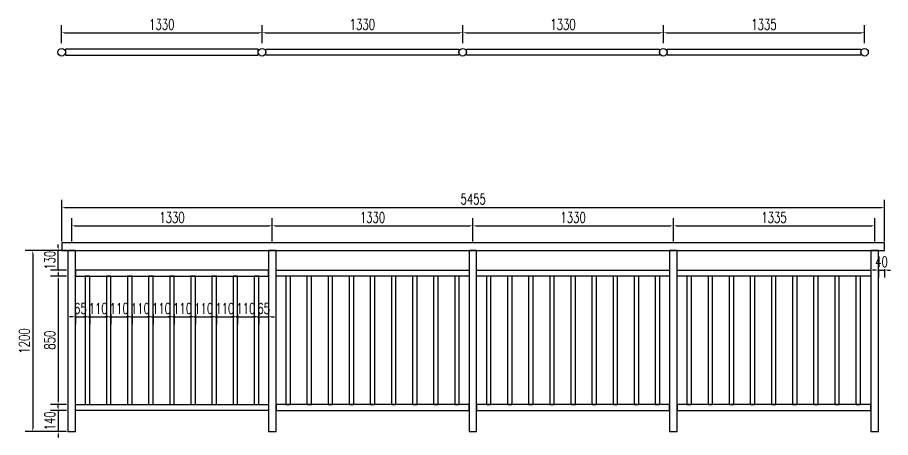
# Model space of a CAD drawing. Header units: millimetres. Extents: x -2430464 to 225692, y -180 to 1805330.
# Drawn here: x -1521163 to -1515373, y 608733 to 611518 of the extents above; entities that cross this region are included whole.
import ezdxf

# ---------------------------------------------------------------- set-up
doc = ezdxf.new("R2010")
doc.units = ezdxf.units.MM
doc.header["$LTSCALE"] = 1000
doc.layers.get('0').update_dxf_attribs({"linetype": 'CONTINUOUS'})
doc.layers.get('DEFPOINTS').update_dxf_attribs({"linetype": 'CONTINUOUS'})
doc.layers.add('W-PLASTIC_RAILINGS塑木栏杆', color=6, linetype='CONTINUOUS')
doc.layers.add('W-WOOD_FLOOR木地板', color=30, linetype='CONTINUOUS')
doc.styles.add('STANDARD_T3', font='simplex.shx', dxfattribs={"width": 0.7, "bigfont": 'gbcbig.shx'})
doc.dimstyles.new('W&&20', dxfattribs={"dimtxt": 70, "dimasz": 20, "dimexe": 50, "dimexo": 60, "dimgap": 20, "dimtad": 1, "dimdec": 0, "dimzin": 0, "dimdsep": 46, "dimtxsty": 'STANDARD_T3', "dimcen": 0.09, "dimclrd": 1, "dimclre": 1, "dimclrt": 7, "dimazin": 2, "dimtfac": 1, "dimtdec": 0, "dimtix": 1, "dimtmove": 2, "dimatfit": 3, "dimfxl": 0, "dimtolj": 1, "dimtzin": 0, "dimarcsym": 0})

# ---------------------------------------------------------------- blocks, each defined once
blk = doc.blocks.new('*U1228')
at = {"layer": 'W-PLASTIC_RAILINGS塑木栏杆'}
blk.add_lwpolyline([(-15, -420), (15, -420), (15, 430), (-15, 430)], close=True, dxfattribs=at)
blk = doc.blocks.new('*U1229')
at = {"layer": 'W-PLASTIC_RAILINGS塑木栏杆', "color": 0, "linetype": 'ByBlock', "lineweight": -2, "transparency": 16777216}
for p in [(0, 0), (140, 0), (280, 0), (420, 0), (560, 0), (700, 0), (840, 0), (980, 0), (1120, 0)]:
    blk.add_blockref('*U1228', p, dxfattribs=at)
blk = doc.blocks.new('*D1234')
at = {"layer": 'DEFPOINTS', "color": 0, "transparency": 16777216}
for p in [(-1520867.6, 609973.4), (-1521061.6, 608773.4), (-1520827.6, 608773.4)]:
    blk.add_point(p, dxfattribs=at)
at = {"layer": 'W-WOOD_FLOOR木地板', "color": 1, "lineweight": -2, "transparency": 16777216}
for p, q in [((-1520927.6, 609973.4), (-1521111.6, 609973.4)), ((-1521061.6, 609953.4), (-1521061.6, 608793.4)), ((-1520887.6, 608773.4), (-1521111.6, 608773.4))]:
    blk.add_line(p, q, dxfattribs=at)
at = {"layer": 'W-WOOD_FLOOR木地板', "color": 1, "transparency": 16777216}
for points in [[(-1521064.9, 609953.4), (-1521058.3, 609953.4), (-1521061.6, 609973.4)], [(-1521064.9, 608793.4), (-1521058.3, 608793.4), (-1521061.6, 608773.4)]]:
    blk.add_solid(points, dxfattribs=at)
at = {"layer": 'W-WOOD_FLOOR木地板', "color": 7, "transparency": 16777216, "insert": (-1521116.6, 609373.4), "char_height": 70, "attachment_point": 5, "rotation": 90, "style": 'STANDARD_T3'}
blk.add_mtext('\\A1;1200', dxfattribs=at)
blk = doc.blocks.new('*D1230')
at = {"layer": 'DEFPOINTS', "color": 0, "transparency": 16777216}
for p in [(-1520777.6, 609803.4), (-1520892.6, 608953.4), (-1520777.6, 608953.4)]:
    blk.add_point(p, dxfattribs=at)
at = {"layer": 'W-WOOD_FLOOR木地板', "color": 1, "lineweight": -2, "transparency": 16777216}
for p, q in [((-1520837.6, 609803.4), (-1520942.6, 609803.4)), ((-1520892.6, 609783.4), (-1520892.6, 608973.4)), ((-1520837.6, 608953.4), (-1520942.6, 608953.4))]:
    blk.add_line(p, q, dxfattribs=at)
at = {"layer": 'W-WOOD_FLOOR木地板', "color": 1, "transparency": 16777216}
for points in [[(-1520895.9, 609783.4), (-1520889.3, 609783.4), (-1520892.6, 609803.4)], [(-1520895.9, 608973.4), (-1520889.3, 608973.4), (-1520892.6, 608953.4)]]:
    blk.add_solid(points, dxfattribs=at)
at = {"layer": 'W-WOOD_FLOOR木地板', "color": 7, "transparency": 16777216, "insert": (-1520947.6, 609378.4), "char_height": 70, "attachment_point": 5, "rotation": 90, "style": 'STANDARD_T3'}
blk.add_mtext('\\A1;850', dxfattribs=at)
blk = doc.blocks.new('*D1231')
at = {"layer": 'DEFPOINTS', "color": 0, "transparency": 16777216}
for p in [(-1520892.6, 609973.4), (-1520777.6, 609973.4), (-1520777.6, 609843.4)]:
    blk.add_point(p, dxfattribs=at)
at = {"layer": 'W-WOOD_FLOOR木地板', "color": 1, "lineweight": -2, "transparency": 16777216}
for p, q in [((-1520837.6, 609973.4), (-1520942.6, 609973.4)), ((-1520892.6, 609993.4), (-1520892.6, 610013.4)), ((-1520892.6, 609843.4), (-1520892.6, 609973.4)), ((-1520837.6, 609843.4), (-1520942.6, 609843.4)), ((-1520892.6, 609823.4), (-1520892.6, 609803.4))]:
    blk.add_line(p, q, dxfattribs=at)
at = {"layer": 'W-WOOD_FLOOR木地板', "color": 1, "transparency": 16777216}
for points in [[(-1520895.9, 609993.4), (-1520889.3, 609993.4), (-1520892.6, 609973.4)], [(-1520895.9, 609823.4), (-1520889.3, 609823.4), (-1520892.6, 609843.4)]]:
    blk.add_solid(points, dxfattribs=at)
at = {"layer": 'W-WOOD_FLOOR木地板', "color": 7, "transparency": 16777216, "insert": (-1520947.6, 609908.4), "char_height": 70, "attachment_point": 5, "rotation": 90, "style": 'STANDARD_T3'}
blk.add_mtext('\\A1;130', dxfattribs=at)
blk = doc.blocks.new('*D1235')
at = {"layer": 'DEFPOINTS', "color": 0, "transparency": 16777216}
for p in [(-1520777.6, 608913.4), (-1520892.5, 608773.4), (-1520777.6, 608773.4)]:
    blk.add_point(p, dxfattribs=at)
at = {"layer": 'W-WOOD_FLOOR木地板', "color": 1, "lineweight": -2, "transparency": 16777216}
for p, q in [((-1520892.5, 608933.4), (-1520892.5, 608953.4)), ((-1520837.6, 608913.4), (-1520942.5, 608913.4)), ((-1520892.5, 608913.4), (-1520892.5, 608773.4)), ((-1520837.6, 608773.4), (-1520942.5, 608773.4)), ((-1520892.5, 608753.4), (-1520892.5, 608733.4))]:
    blk.add_line(p, q, dxfattribs=at)
at = {"layer": 'W-WOOD_FLOOR木地板', "color": 1, "transparency": 16777216}
for points in [[(-1520895.9, 608933.4), (-1520889.2, 608933.4), (-1520892.5, 608913.4)], [(-1520895.9, 608753.4), (-1520889.2, 608753.4), (-1520892.5, 608773.4)]]:
    blk.add_solid(points, dxfattribs=at)
at = {"layer": 'W-WOOD_FLOOR木地板', "color": 7, "transparency": 16777216, "insert": (-1520947.5, 608843.4), "char_height": 70, "attachment_point": 5, "rotation": 90, "style": 'STANDARD_T3'}
blk.add_mtext('\\A1;140', dxfattribs=at)
blk = doc.blocks.new('*D1236')
at = {"layer": 'DEFPOINTS', "color": 0, "transparency": 16777216}
for p in [(-1519472.6, 610136.9), (-1520802.6, 609973.4), (-1519472.6, 609973.4)]:
    blk.add_point(p, dxfattribs=at)
at = {"layer": 'W-WOOD_FLOOR木地板', "color": 1, "lineweight": -2, "transparency": 16777216}
for p, q in [((-1520802.6, 610033.4), (-1520802.6, 610186.9)), ((-1519472.6, 610033.4), (-1519472.6, 610186.9)), ((-1520782.6, 610136.9), (-1519492.6, 610136.9))]:
    blk.add_line(p, q, dxfattribs=at)
at = {"layer": 'W-WOOD_FLOOR木地板', "color": 1, "transparency": 16777216}
for points in [[(-1520782.6, 610140.2), (-1520782.6, 610133.6), (-1520802.6, 610136.9)], [(-1519492.6, 610140.2), (-1519492.6, 610133.6), (-1519472.6, 610136.9)]]:
    blk.add_solid(points, dxfattribs=at)
at = {"layer": 'W-WOOD_FLOOR木地板', "color": 7, "transparency": 16777216, "insert": (-1520137.6, 610191.9), "char_height": 70, "attachment_point": 5, "style": 'STANDARD_T3'}
blk.add_mtext('\\A1;1330', dxfattribs=at)
blk = doc.blocks.new('*D1237')
at = {"layer": 'DEFPOINTS', "color": 0, "transparency": 16777216}
for p in [(-1518142.6, 610136.9), (-1519472.6, 609973.4), (-1518142.6, 609973.4)]:
    blk.add_point(p, dxfattribs=at)
at = {"layer": 'W-WOOD_FLOOR木地板', "color": 1, "lineweight": -2, "transparency": 16777216}
for p, q in [((-1519472.6, 610033.4), (-1519472.6, 610186.9)), ((-1518142.6, 610033.4), (-1518142.6, 610186.9)), ((-1519452.6, 610136.9), (-1518162.6, 610136.9))]:
    blk.add_line(p, q, dxfattribs=at)
at = {"layer": 'W-WOOD_FLOOR木地板', "color": 1, "transparency": 16777216}
for points in [[(-1519452.6, 610140.2), (-1519452.6, 610133.6), (-1519472.6, 610136.9)], [(-1518162.6, 610140.2), (-1518162.6, 610133.6), (-1518142.6, 610136.9)]]:
    blk.add_solid(points, dxfattribs=at)
at = {"layer": 'W-WOOD_FLOOR木地板', "color": 7, "transparency": 16777216, "insert": (-1518807.6, 610191.9), "char_height": 70, "attachment_point": 5, "style": 'STANDARD_T3'}
blk.add_mtext('\\A1;1330', dxfattribs=at)
blk = doc.blocks.new('*D1238')
at = {"layer": 'DEFPOINTS', "color": 0, "transparency": 16777216}
for p in [(-1516812.6, 610136.9), (-1518142.6, 609973.4), (-1516812.6, 609973.4)]:
    blk.add_point(p, dxfattribs=at)
at = {"layer": 'W-WOOD_FLOOR木地板', "color": 1, "lineweight": -2, "transparency": 16777216}
for p, q in [((-1518142.6, 610033.4), (-1518142.6, 610186.9)), ((-1516812.6, 610033.4), (-1516812.6, 610186.9)), ((-1518122.6, 610136.9), (-1516832.6, 610136.9))]:
    blk.add_line(p, q, dxfattribs=at)
at = {"layer": 'W-WOOD_FLOOR木地板', "color": 1, "transparency": 16777216}
for points in [[(-1518122.6, 610140.2), (-1518122.6, 610133.6), (-1518142.6, 610136.9)], [(-1516832.6, 610140.2), (-1516832.6, 610133.6), (-1516812.6, 610136.9)]]:
    blk.add_solid(points, dxfattribs=at)
at = {"layer": 'W-WOOD_FLOOR木地板', "color": 7, "transparency": 16777216, "insert": (-1517477.6, 610191.9), "char_height": 70, "attachment_point": 5, "style": 'STANDARD_T3'}
blk.add_mtext('\\A1;1330', dxfattribs=at)
blk = doc.blocks.new('*D1239')
at = {"layer": 'DEFPOINTS', "color": 0, "transparency": 16777216}
for p in [(-1520777.6, 609610.9), (-1520712.6, 609610.9), (-1520712.6, 609533.9)]:
    blk.add_point(p, dxfattribs=at)
at = {"layer": 'W-WOOD_FLOOR木地板', "color": 1, "lineweight": -2, "transparency": 16777216}
for p, q in [((-1520797.6, 609533.9), (-1520817.6, 609533.9)), ((-1520777.6, 609550.9), (-1520777.6, 609483.9)), ((-1520777.6, 609533.9), (-1520712.6, 609533.9)), ((-1520712.6, 609550.9), (-1520712.6, 609483.9)), ((-1520692.6, 609533.9), (-1520672.6, 609533.9))]:
    blk.add_line(p, q, dxfattribs=at)
at = {"layer": 'W-WOOD_FLOOR木地板', "color": 1, "transparency": 16777216}
for points in [[(-1520797.6, 609537.2), (-1520797.6, 609530.6), (-1520777.6, 609533.9)], [(-1520692.6, 609537.2), (-1520692.6, 609530.6), (-1520712.6, 609533.9)]]:
    blk.add_solid(points, dxfattribs=at)
at = {"layer": 'W-WOOD_FLOOR木地板', "color": 7, "transparency": 16777216, "insert": (-1520745.1, 609588.9), "char_height": 70, "attachment_point": 5, "style": 'STANDARD_T3'}
blk.add_mtext('\\A1;65', dxfattribs=at)
blk = doc.blocks.new('*D1232')
at = {"layer": 'DEFPOINTS', "color": 0, "transparency": 16777216}
for p in [(-1520682.6, 609610.9), (-1520572.6, 609610.9), (-1520572.6, 609533.9)]:
    blk.add_point(p, dxfattribs=at)
at = {"layer": 'W-WOOD_FLOOR木地板', "color": 1, "lineweight": -2, "transparency": 16777216}
for p, q in [((-1520702.6, 609533.9), (-1520722.6, 609533.9)), ((-1520682.6, 609550.9), (-1520682.6, 609483.9)), ((-1520682.6, 609533.9), (-1520572.6, 609533.9)), ((-1520572.6, 609550.9), (-1520572.6, 609483.9)), ((-1520552.6, 609533.9), (-1520532.6, 609533.9))]:
    blk.add_line(p, q, dxfattribs=at)
at = {"layer": 'W-WOOD_FLOOR木地板', "color": 1, "transparency": 16777216}
for points in [[(-1520702.6, 609537.2), (-1520702.6, 609530.6), (-1520682.6, 609533.9)], [(-1520552.6, 609537.2), (-1520552.6, 609530.6), (-1520572.6, 609533.9)]]:
    blk.add_solid(points, dxfattribs=at)
at = {"layer": 'W-WOOD_FLOOR木地板', "color": 7, "transparency": 16777216, "insert": (-1520627.6, 609588.9), "char_height": 70, "attachment_point": 5, "style": 'STANDARD_T3'}
blk.add_mtext('\\A1;110', dxfattribs=at)
blk = doc.blocks.new('*D1240')
at = {"layer": 'DEFPOINTS', "color": 0, "transparency": 16777216}
for p in [(-1515477.6, 610136.9), (-1516812.6, 609973.4), (-1515477.6, 609973.4)]:
    blk.add_point(p, dxfattribs=at)
at = {"layer": 'W-WOOD_FLOOR木地板', "color": 1, "lineweight": -2, "transparency": 16777216}
for p, q in [((-1516812.6, 610033.4), (-1516812.6, 610186.9)), ((-1515477.6, 610033.4), (-1515477.6, 610186.9)), ((-1516792.6, 610136.9), (-1515497.6, 610136.9))]:
    blk.add_line(p, q, dxfattribs=at)
at = {"layer": 'W-WOOD_FLOOR木地板', "color": 1, "transparency": 16777216}
for points in [[(-1516792.6, 610140.2), (-1516792.6, 610133.6), (-1516812.6, 610136.9)], [(-1515497.6, 610140.2), (-1515497.6, 610133.6), (-1515477.6, 610136.9)]]:
    blk.add_solid(points, dxfattribs=at)
at = {"layer": 'W-WOOD_FLOOR木地板', "color": 7, "transparency": 16777216, "insert": (-1516145.1, 610191.9), "char_height": 70, "attachment_point": 5, "style": 'STANDARD_T3'}
blk.add_mtext('\\A1;1335', dxfattribs=at)
blk = doc.blocks.new('*D1233')
at = {"layer": 'DEFPOINTS', "color": 0, "transparency": 16777216}
for p in [(-1519562.6, 609610.9), (-1519497.6, 609610.9), (-1519497.6, 609533.9)]:
    blk.add_point(p, dxfattribs=at)
at = {"layer": 'W-WOOD_FLOOR木地板', "color": 1, "lineweight": -2, "transparency": 16777216}
for p, q in [((-1519582.6, 609533.9), (-1519602.6, 609533.9)), ((-1519562.6, 609550.9), (-1519562.6, 609483.9)), ((-1519562.6, 609533.9), (-1519497.6, 609533.9)), ((-1519497.6, 609550.9), (-1519497.6, 609483.9)), ((-1519477.6, 609533.9), (-1519457.6, 609533.9))]:
    blk.add_line(p, q, dxfattribs=at)
at = {"layer": 'W-WOOD_FLOOR木地板', "color": 1, "transparency": 16777216}
for points in [[(-1519582.6, 609537.2), (-1519582.6, 609530.6), (-1519562.6, 609533.9)], [(-1519477.6, 609537.2), (-1519477.6, 609530.6), (-1519497.6, 609533.9)]]:
    blk.add_solid(points, dxfattribs=at)
at = {"layer": 'W-WOOD_FLOOR木地板', "color": 7, "transparency": 16777216, "insert": (-1519530.1, 609588.9), "char_height": 70, "attachment_point": 5, "style": 'STANDARD_T3'}
blk.add_mtext('\\A1;65', dxfattribs=at)
blk = doc.blocks.new('*D2126')
at = {"layer": 'DEFPOINTS', "color": 0, "transparency": 16777216}
for p in [(-1515412.6, 610258.8), (-1520867.6, 609973.4), (-1515412.6, 609973.4)]:
    blk.add_point(p, dxfattribs=at)
at = {"layer": 'W-WOOD_FLOOR木地板', "color": 1, "lineweight": -2, "transparency": 16777216}
for p, q in [((-1520867.6, 610033.4), (-1520867.6, 610308.8)), ((-1515412.6, 610033.4), (-1515412.6, 610308.8)), ((-1520847.6, 610258.8), (-1515432.6, 610258.8))]:
    blk.add_line(p, q, dxfattribs=at)
at = {"layer": 'W-WOOD_FLOOR木地板', "color": 1, "transparency": 16777216}
for points in [[(-1520847.6, 610262.1), (-1520847.6, 610255.5), (-1520867.6, 610258.8)], [(-1515432.6, 610262.1), (-1515432.6, 610255.5), (-1515412.6, 610258.8)]]:
    blk.add_solid(points, dxfattribs=at)
at = {"layer": 'W-WOOD_FLOOR木地板', "color": 7, "transparency": 16777216, "insert": (-1518140.1, 610313.8), "char_height": 70, "attachment_point": 5, "style": 'STANDARD_T3'}
blk.add_mtext('\\A1;5455', dxfattribs=at)
blk = doc.blocks.new('*D2127')
at = {"color": 1, "lineweight": -2, "transparency": 16777216}
for p, q in [((-1515472.6, 609843.4), (-1515492.6, 609843.4)), ((-1515452.6, 609848.4), (-1515452.6, 609793.4)), ((-1515452.6, 609843.4), (-1515412.6, 609843.4)), ((-1515412.6, 609848.4), (-1515412.6, 609793.4)), ((-1515392.6, 609843.4), (-1515372.6, 609843.4))]:
    blk.add_line(p, q, dxfattribs=at)
at = {"color": 1, "transparency": 16777216}
for points in [[(-1515472.6, 609846.7), (-1515472.6, 609840.1), (-1515452.6, 609843.4)], [(-1515392.6, 609846.7), (-1515392.6, 609840.1), (-1515412.6, 609843.4)]]:
    blk.add_solid(points, dxfattribs=at)
at = {"layer": 'DEFPOINTS', "color": 0, "transparency": 16777216}
for p in [(-1515452.6, 609973.4), (-1515412.6, 609973.4), (-1515412.6, 609843.4)]:
    blk.add_point(p, dxfattribs=at)
at = {"color": 7, "transparency": 16777216, "insert": (-1515432.6, 609898.4), "char_height": 70, "attachment_point": 5, "style": 'STANDARD_T3'}
blk.add_mtext('\\A1;40', dxfattribs=at)
blk = doc.blocks.new('*D2352')
at = {"color": 1, "lineweight": -2, "transparency": 16777216}
for p, q in [((-1520869.8, 611346.7), (-1520869.8, 611466.6)), ((-1519540.3, 611346.7), (-1519540.3, 611466.6)), ((-1520849.8, 611416.6), (-1519560.3, 611416.6))]:
    blk.add_line(p, q, dxfattribs=at)
at = {"color": 1, "transparency": 16777216}
for points in [[(-1520849.8, 611420), (-1520849.8, 611413.3), (-1520869.8, 611416.6)], [(-1519560.3, 611420), (-1519560.3, 611413.3), (-1519540.3, 611416.6)]]:
    blk.add_solid(points, dxfattribs=at)
at = {"layer": 'DEFPOINTS', "color": 0, "transparency": 16777216}
for p in [(-1519540.3, 611416.6), (-1520869.8, 611286.7), (-1519540.3, 611286.7)]:
    blk.add_point(p, dxfattribs=at)
at = {"color": 7, "transparency": 16777216, "insert": (-1520205.1, 611471.6), "char_height": 70, "attachment_point": 5, "style": 'STANDARD_T3'}
blk.add_mtext('\\A1;1330', dxfattribs=at)
blk = doc.blocks.new('*D2353')
at = {"color": 1, "lineweight": -2, "transparency": 16777216}
for p, q in [((-1519540.3, 611346.7), (-1519540.3, 611466.6)), ((-1518209.8, 611346.7), (-1518209.8, 611466.6)), ((-1519520.3, 611416.6), (-1518229.8, 611416.6))]:
    blk.add_line(p, q, dxfattribs=at)
at = {"color": 1, "transparency": 16777216}
for points in [[(-1519520.3, 611420), (-1519520.3, 611413.3), (-1519540.3, 611416.6)], [(-1518229.8, 611420), (-1518229.8, 611413.3), (-1518209.8, 611416.6)]]:
    blk.add_solid(points, dxfattribs=at)
at = {"layer": 'DEFPOINTS', "color": 0, "transparency": 16777216}
for p in [(-1518209.8, 611416.6), (-1519540.3, 611286.7), (-1518209.8, 611286.7)]:
    blk.add_point(p, dxfattribs=at)
at = {"color": 7, "transparency": 16777216, "insert": (-1518875.1, 611471.6), "char_height": 70, "attachment_point": 5, "style": 'STANDARD_T3'}
blk.add_mtext('\\A1;1330', dxfattribs=at)
blk = doc.blocks.new('*D2354')
at = {"color": 1, "lineweight": -2, "transparency": 16777216}
for p, q in [((-1518209.8, 611346.7), (-1518209.8, 611466.6)), ((-1516879.3, 611346.7), (-1516879.3, 611466.6)), ((-1518189.8, 611416.6), (-1516899.3, 611416.6))]:
    blk.add_line(p, q, dxfattribs=at)
at = {"color": 1, "transparency": 16777216}
for points in [[(-1518189.8, 611420), (-1518189.8, 611413.3), (-1518209.8, 611416.6)], [(-1516899.3, 611420), (-1516899.3, 611413.3), (-1516879.3, 611416.6)]]:
    blk.add_solid(points, dxfattribs=at)
at = {"layer": 'DEFPOINTS', "color": 0, "transparency": 16777216}
for p in [(-1516879.3, 611416.6), (-1518209.8, 611286.7), (-1516879.3, 611286.7)]:
    blk.add_point(p, dxfattribs=at)
at = {"color": 7, "transparency": 16777216, "insert": (-1517544.6, 611471.6), "char_height": 70, "attachment_point": 5, "style": 'STANDARD_T3'}
blk.add_mtext('\\A1;1330', dxfattribs=at)
blk = doc.blocks.new('*D2355')
at = {"color": 1, "lineweight": -2, "transparency": 16777216}
for p, q in [((-1516879.3, 611346.7), (-1516879.3, 611466.6)), ((-1515544.8, 611346.7), (-1515544.8, 611466.6)), ((-1516859.3, 611416.6), (-1515564.8, 611416.6))]:
    blk.add_line(p, q, dxfattribs=at)
at = {"color": 1, "transparency": 16777216}
for points in [[(-1516859.3, 611420), (-1516859.3, 611413.3), (-1516879.3, 611416.6)], [(-1515564.8, 611420), (-1515564.8, 611413.3), (-1515544.8, 611416.6)]]:
    blk.add_solid(points, dxfattribs=at)
at = {"layer": 'DEFPOINTS', "color": 0, "transparency": 16777216}
for p in [(-1515544.8, 611416.6), (-1516879.3, 611286.7), (-1515544.8, 611286.7)]:
    blk.add_point(p, dxfattribs=at)
at = {"color": 7, "transparency": 16777216, "insert": (-1516212.1, 611471.6), "char_height": 70, "attachment_point": 5, "style": 'STANDARD_T3'}
blk.add_mtext('\\A1;1335', dxfattribs=at)
blk = doc.blocks.new('*D2536')
at = {"layer": 'DEFPOINTS', "color": 0, "transparency": 16777216}
for p in [(-1520542.6, 609610.9), (-1520432.6, 609610.9), (-1520432.6, 609533.9)]:
    blk.add_point(p, dxfattribs=at)
at = {"layer": 'W-WOOD_FLOOR木地板', "color": 1, "lineweight": -2, "transparency": 16777216}
for p, q in [((-1520562.6, 609533.9), (-1520582.6, 609533.9)), ((-1520542.6, 609550.9), (-1520542.6, 609483.9)), ((-1520542.6, 609533.9), (-1520432.6, 609533.9)), ((-1520432.6, 609550.9), (-1520432.6, 609483.9)), ((-1520412.6, 609533.9), (-1520392.6, 609533.9))]:
    blk.add_line(p, q, dxfattribs=at)
at = {"layer": 'W-WOOD_FLOOR木地板', "color": 1, "transparency": 16777216}
for points in [[(-1520562.6, 609537.2), (-1520562.6, 609530.6), (-1520542.6, 609533.9)], [(-1520412.6, 609537.2), (-1520412.6, 609530.6), (-1520432.6, 609533.9)]]:
    blk.add_solid(points, dxfattribs=at)
at = {"layer": 'W-WOOD_FLOOR木地板', "color": 7, "transparency": 16777216, "insert": (-1520487.6, 609588.9), "char_height": 70, "attachment_point": 5, "style": 'STANDARD_T3'}
blk.add_mtext('\\A1;110', dxfattribs=at)
blk = doc.blocks.new('*D2537')
at = {"layer": 'DEFPOINTS', "color": 0, "transparency": 16777216}
for p in [(-1520402.6, 609610.9), (-1520292.6, 609610.9), (-1520292.6, 609533.9)]:
    blk.add_point(p, dxfattribs=at)
at = {"layer": 'W-WOOD_FLOOR木地板', "color": 1, "lineweight": -2, "transparency": 16777216}
for p, q in [((-1520422.6, 609533.9), (-1520442.6, 609533.9)), ((-1520402.6, 609550.9), (-1520402.6, 609483.9)), ((-1520402.6, 609533.9), (-1520292.6, 609533.9)), ((-1520292.6, 609550.9), (-1520292.6, 609483.9)), ((-1520272.6, 609533.9), (-1520252.6, 609533.9))]:
    blk.add_line(p, q, dxfattribs=at)
at = {"layer": 'W-WOOD_FLOOR木地板', "color": 1, "transparency": 16777216}
for points in [[(-1520422.6, 609537.2), (-1520422.6, 609530.6), (-1520402.6, 609533.9)], [(-1520272.6, 609537.2), (-1520272.6, 609530.6), (-1520292.6, 609533.9)]]:
    blk.add_solid(points, dxfattribs=at)
at = {"layer": 'W-WOOD_FLOOR木地板', "color": 7, "transparency": 16777216, "insert": (-1520347.6, 609588.9), "char_height": 70, "attachment_point": 5, "style": 'STANDARD_T3'}
blk.add_mtext('\\A1;110', dxfattribs=at)
blk = doc.blocks.new('*D2538')
at = {"layer": 'DEFPOINTS', "color": 0, "transparency": 16777216}
for p in [(-1520262.6, 609610.9), (-1520152.6, 609610.9), (-1520152.6, 609533.9)]:
    blk.add_point(p, dxfattribs=at)
at = {"layer": 'W-WOOD_FLOOR木地板', "color": 1, "lineweight": -2, "transparency": 16777216}
for p, q in [((-1520282.6, 609533.9), (-1520302.6, 609533.9)), ((-1520262.6, 609550.9), (-1520262.6, 609483.9)), ((-1520262.6, 609533.9), (-1520152.6, 609533.9)), ((-1520152.6, 609550.9), (-1520152.6, 609483.9)), ((-1520132.6, 609533.9), (-1520112.6, 609533.9))]:
    blk.add_line(p, q, dxfattribs=at)
at = {"layer": 'W-WOOD_FLOOR木地板', "color": 1, "transparency": 16777216}
for points in [[(-1520282.6, 609537.2), (-1520282.6, 609530.6), (-1520262.6, 609533.9)], [(-1520132.6, 609537.2), (-1520132.6, 609530.6), (-1520152.6, 609533.9)]]:
    blk.add_solid(points, dxfattribs=at)
at = {"layer": 'W-WOOD_FLOOR木地板', "color": 7, "transparency": 16777216, "insert": (-1520207.6, 609588.9), "char_height": 70, "attachment_point": 5, "style": 'STANDARD_T3'}
blk.add_mtext('\\A1;110', dxfattribs=at)
blk = doc.blocks.new('*D2539')
at = {"layer": 'DEFPOINTS', "color": 0, "transparency": 16777216}
for p in [(-1520122.6, 609610.9), (-1520012.6, 609610.9), (-1520012.6, 609533.9)]:
    blk.add_point(p, dxfattribs=at)
at = {"layer": 'W-WOOD_FLOOR木地板', "color": 1, "lineweight": -2, "transparency": 16777216}
for p, q in [((-1520142.6, 609533.9), (-1520162.6, 609533.9)), ((-1520122.6, 609550.9), (-1520122.6, 609483.9)), ((-1520122.6, 609533.9), (-1520012.6, 609533.9)), ((-1520012.6, 609550.9), (-1520012.6, 609483.9)), ((-1519992.6, 609533.9), (-1519972.6, 609533.9))]:
    blk.add_line(p, q, dxfattribs=at)
at = {"layer": 'W-WOOD_FLOOR木地板', "color": 1, "transparency": 16777216}
for points in [[(-1520142.6, 609537.2), (-1520142.6, 609530.6), (-1520122.6, 609533.9)], [(-1519992.6, 609537.2), (-1519992.6, 609530.6), (-1520012.6, 609533.9)]]:
    blk.add_solid(points, dxfattribs=at)
at = {"layer": 'W-WOOD_FLOOR木地板', "color": 7, "transparency": 16777216, "insert": (-1520067.6, 609588.9), "char_height": 70, "attachment_point": 5, "style": 'STANDARD_T3'}
blk.add_mtext('\\A1;110', dxfattribs=at)
blk = doc.blocks.new('*D2540')
at = {"layer": 'DEFPOINTS', "color": 0, "transparency": 16777216}
for p in [(-1519982.6, 609610.9), (-1519872.6, 609610.9), (-1519872.6, 609533.9)]:
    blk.add_point(p, dxfattribs=at)
at = {"layer": 'W-WOOD_FLOOR木地板', "color": 1, "lineweight": -2, "transparency": 16777216}
for p, q in [((-1520002.6, 609533.9), (-1520022.6, 609533.9)), ((-1519982.6, 609550.9), (-1519982.6, 609483.9)), ((-1519982.6, 609533.9), (-1519872.6, 609533.9)), ((-1519872.6, 609550.9), (-1519872.6, 609483.9)), ((-1519852.6, 609533.9), (-1519832.6, 609533.9))]:
    blk.add_line(p, q, dxfattribs=at)
at = {"layer": 'W-WOOD_FLOOR木地板', "color": 1, "transparency": 16777216}
for points in [[(-1520002.6, 609537.2), (-1520002.6, 609530.6), (-1519982.6, 609533.9)], [(-1519852.6, 609537.2), (-1519852.6, 609530.6), (-1519872.6, 609533.9)]]:
    blk.add_solid(points, dxfattribs=at)
at = {"layer": 'W-WOOD_FLOOR木地板', "color": 7, "transparency": 16777216, "insert": (-1519927.6, 609588.9), "char_height": 70, "attachment_point": 5, "style": 'STANDARD_T3'}
blk.add_mtext('\\A1;110', dxfattribs=at)
blk = doc.blocks.new('*D2541')
at = {"layer": 'DEFPOINTS', "color": 0, "transparency": 16777216}
for p in [(-1519842.6, 609610.9), (-1519732.6, 609610.9), (-1519732.6, 609533.9)]:
    blk.add_point(p, dxfattribs=at)
at = {"layer": 'W-WOOD_FLOOR木地板', "color": 1, "lineweight": -2, "transparency": 16777216}
for p, q in [((-1519862.6, 609533.9), (-1519882.6, 609533.9)), ((-1519842.6, 609550.9), (-1519842.6, 609483.9)), ((-1519842.6, 609533.9), (-1519732.6, 609533.9)), ((-1519732.6, 609550.9), (-1519732.6, 609483.9)), ((-1519712.6, 609533.9), (-1519692.6, 609533.9))]:
    blk.add_line(p, q, dxfattribs=at)
at = {"layer": 'W-WOOD_FLOOR木地板', "color": 1, "transparency": 16777216}
for points in [[(-1519862.6, 609537.2), (-1519862.6, 609530.6), (-1519842.6, 609533.9)], [(-1519712.6, 609537.2), (-1519712.6, 609530.6), (-1519732.6, 609533.9)]]:
    blk.add_solid(points, dxfattribs=at)
at = {"layer": 'W-WOOD_FLOOR木地板', "color": 7, "transparency": 16777216, "insert": (-1519787.6, 609588.9), "char_height": 70, "attachment_point": 5, "style": 'STANDARD_T3'}
blk.add_mtext('\\A1;110', dxfattribs=at)
blk = doc.blocks.new('*D2542')
at = {"layer": 'DEFPOINTS', "color": 0, "transparency": 16777216}
for p in [(-1519702.6, 609610.9), (-1519592.6, 609610.9), (-1519592.6, 609533.9)]:
    blk.add_point(p, dxfattribs=at)
at = {"layer": 'W-WOOD_FLOOR木地板', "color": 1, "lineweight": -2, "transparency": 16777216}
for p, q in [((-1519722.6, 609533.9), (-1519742.6, 609533.9)), ((-1519702.6, 609550.9), (-1519702.6, 609483.9)), ((-1519702.6, 609533.9), (-1519592.6, 609533.9)), ((-1519592.6, 609550.9), (-1519592.6, 609483.9)), ((-1519572.6, 609533.9), (-1519552.6, 609533.9))]:
    blk.add_line(p, q, dxfattribs=at)
at = {"layer": 'W-WOOD_FLOOR木地板', "color": 1, "transparency": 16777216}
for points in [[(-1519722.6, 609537.2), (-1519722.6, 609530.6), (-1519702.6, 609533.9)], [(-1519572.6, 609537.2), (-1519572.6, 609530.6), (-1519592.6, 609533.9)]]:
    blk.add_solid(points, dxfattribs=at)
at = {"layer": 'W-WOOD_FLOOR木地板', "color": 7, "transparency": 16777216, "insert": (-1519647.6, 609588.9), "char_height": 70, "attachment_point": 5, "style": 'STANDARD_T3'}
blk.add_mtext('\\A1;110', dxfattribs=at)
blk = doc.blocks.new('*U2543')
at = {"layer": 'W-PLASTIC_RAILINGS塑木栏杆'}
blk.add_lwpolyline([(-15, -420), (15, -420), (15, 430), (-15, 430)], close=True, dxfattribs=at)
blk = doc.blocks.new('*U2544')
at = {"layer": 'W-PLASTIC_RAILINGS塑木栏杆', "color": 0, "linetype": 'ByBlock', "lineweight": -2, "transparency": 16777216}
for p in [(0, 0), (140, 0), (280, 0), (420, 0), (560, 0), (700, 0), (840, 0), (980, 0), (1120, 0)]:
    blk.add_blockref('*U2543', p, dxfattribs=at)
blk = doc.blocks.new('*U2545')
at = {"layer": 'W-PLASTIC_RAILINGS塑木栏杆'}
blk.add_lwpolyline([(-15, -420), (15, -420), (15, 430), (-15, 430)], close=True, dxfattribs=at)
blk = doc.blocks.new('*U2546')
at = {"layer": 'W-PLASTIC_RAILINGS塑木栏杆', "color": 0, "linetype": 'ByBlock', "lineweight": -2, "transparency": 16777216}
for p in [(0, 0), (140, 0), (280, 0), (420, 0), (560, 0), (700, 0), (840, 0), (980, 0), (1120, 0)]:
    blk.add_blockref('*U2545', p, dxfattribs=at)
blk = doc.blocks.new('*U2547')
at = {"layer": 'W-PLASTIC_RAILINGS塑木栏杆'}
blk.add_lwpolyline([(-15, -420), (15, -420), (15, 430), (-15, 430)], close=True, dxfattribs=at)
blk = doc.blocks.new('*U2548')
at = {"layer": 'W-PLASTIC_RAILINGS塑木栏杆', "color": 0, "linetype": 'ByBlock', "lineweight": -2, "transparency": 16777216}
for p in [(0, 0), (140, 0), (280, 0), (420, 0), (560, 0), (700, 0), (840, 0), (980, 0), (1120, 0)]:
    blk.add_blockref('*U2547', p, dxfattribs=at)

msp = doc.modelspace()

# ---------------------------------------------------------------- linework, layer by layer
at = {"layer": 'W-PLASTIC_RAILINGS塑木栏杆'}
for points in [[(-1520844.85, 611266.68), (-1519565.35, 611266.68), (-1519565.35, 611306.68), (-1520844.85, 611306.68)], [(-1518234.85, 611266.68), (-1519515.35, 611266.68), (-1519515.35, 611306.68), (-1518234.85, 611306.68)], [(-1516904.35, 611266.68), (-1518184.85, 611266.68), (-1518184.85, 611306.68), (-1516904.35, 611306.68)], [(-1515569.85, 611266.68), (-1516854.35, 611266.68), (-1516854.35, 611306.68), (-1515569.85, 611306.68)], [(-1520867.58, 609973.41), (-1515412.58, 609973.41), (-1515412.58, 610023.41), (-1520867.58, 610023.41)], [(-1520827.58, 608773.41), (-1520777.58, 608773.41), (-1520777.58, 609973.41), (-1520827.58, 609973.41)], [(-1519497.58, 608773.41), (-1519447.58, 608773.41), (-1519447.58, 609973.41), (-1519497.58, 609973.41)], [(-1518167.58, 608773.41), (-1518117.58, 608773.41), (-1518117.58, 609973.41), (-1518167.58, 609973.41)], [(-1516837.58, 608773.41), (-1516787.58, 608773.41), (-1516787.58, 609973.41), (-1516837.58, 609973.41)], [(-1515502.58, 608773.41), (-1515452.58, 608773.41), (-1515452.58, 609973.41), (-1515502.58, 609973.41)], [(-1520777.58, 609803.41), (-1519497.58, 609803.41), (-1519497.58, 609843.41), (-1520777.58, 609843.41)], [(-1518167.58, 609803.41), (-1519447.58, 609803.41), (-1519447.58, 609843.41), (-1518167.58, 609843.41)], [(-1516837.58, 609803.41), (-1518117.58, 609803.41), (-1518117.58, 609843.41), (-1516837.58, 609843.41)], [(-1515502.58, 609803.41), (-1516787.58, 609803.41), (-1516787.58, 609843.41), (-1515502.58, 609843.41)], [(-1520777.58, 608953.41), (-1519497.58, 608953.41), (-1519497.58, 608913.41), (-1520777.58, 608913.41)], [(-1518167.58, 608953.41), (-1519447.58, 608953.41), (-1519447.58, 608913.41), (-1518167.58, 608913.41)], [(-1516837.58, 608953.41), (-1518117.58, 608953.41), (-1518117.58, 608913.41), (-1516837.58, 608913.41)], [(-1515502.58, 608953.41), (-1516787.58, 608953.41), (-1516787.58, 608913.41), (-1515502.58, 608913.41)]]:
    msp.add_lwpolyline(points, close=True, dxfattribs=at)
for centre in [(-1520869.85, 611286.68), (-1519540.35, 611286.68), (-1518209.85, 611286.68), (-1516879.35, 611286.68), (-1515544.85, 611286.68)]:
    msp.add_circle(centre, 25, dxfattribs=at)

# ---------------------------------------------------------------- block references
for name, p in [('*U1229', (-1520697.58, 609373.41)), ('*U2544', (-1519367.58, 609373.41)), ('*U2546', (-1518037.58, 609373.41)), ('*U2548', (-1516707.58, 609373.41))]:
    msp.add_blockref(name, p, dxfattribs=at)

# ---------------------------------------------------------------- dimensions: what is measured, and where the dimension line sits
for base, p1, p2, picture, middle in [((-1519540.34868867, 611416.63342019), (-1520869.84868867, 611286.67798291), (-1519540.34868867, 611286.67798291), '*D2352', (-1520205.09868867, 611471.63342019)), ((-1518209.84868867, 611416.63342019), (-1519540.34868867, 611286.67798291), (-1518209.84868867, 611286.67798291), '*D2353', (-1518875.09868867, 611471.63342019)), ((-1516879.34868867, 611416.63342019), (-1518209.84868867, 611286.67798291), (-1516879.34868867, 611286.67798291), '*D2354', (-1517544.59868867, 611471.63342019)), ((-1515544.84868867, 611416.63342019), (-1516879.34868867, 611286.67798291), (-1515544.84868867, 611286.67798291), '*D2355', (-1516212.09868867, 611471.63342019))]:
    dim = msp.add_linear_dim(base=base, p1=p1, p2=p2, dimstyle='W&&20')
    dim.commit()
    dim.dimension.update_dxf_attribs({"geometry": picture, "text_midpoint": middle})
at = {"color": 1}
dim = msp.add_linear_dim(base=(-1515412.58, 609843.41), p1=(-1515452.58, 609973.41), p2=(-1515412.58, 609973.41), dimstyle='W&&20', override={"dimfxl": 5, "dimfxlon": 1, "dimarcsym": 2}, dxfattribs=at)
dim.commit()
dim.dimension.update_dxf_attribs({"geometry": '*D2127', "text_midpoint": (-1515432.58, 609898.41)})
at = {"layer": 'W-WOOD_FLOOR木地板'}
for base, p1, p2, picture, middle in [((-1515412.58, 610258.8), (-1520867.58, 609973.41), (-1515412.58, 609973.41), '*D2126', (-1518140.08, 610313.8)), ((-1519472.58, 610136.91), (-1520802.58, 609973.41), (-1519472.58, 609973.41), '*D1236', (-1520137.58, 610191.91)), ((-1518142.58, 610136.91), (-1519472.58, 609973.41), (-1518142.58, 609973.41), '*D1237', (-1518807.58, 610191.91)), ((-1516812.58, 610136.91), (-1518142.58, 609973.41), (-1516812.58, 609973.41), '*D1238', (-1517477.58, 610191.91)), ((-1515477.58, 610136.91), (-1516812.58, 609973.41), (-1515477.58, 609973.41), '*D1240', (-1516145.08, 610191.91)), ((-1520712.58, 609533.91), (-1520777.58, 609610.91), (-1520712.58, 609610.91), '*D1239', (-1520745.08, 609588.91)), ((-1520572.58, 609533.91), (-1520682.58, 609610.91), (-1520572.58, 609610.91), '*D1232', (-1520627.58, 609588.91)), ((-1520432.58, 609533.91), (-1520542.58, 609610.91), (-1520432.58, 609610.91), '*D2536', (-1520487.58, 609588.91)), ((-1520292.58, 609533.91), (-1520402.58, 609610.91), (-1520292.58, 609610.91), '*D2537', (-1520347.58, 609588.91)), ((-1520152.58, 609533.91), (-1520262.58, 609610.91), (-1520152.58, 609610.91), '*D2538', (-1520207.58, 609588.91)), ((-1520012.58, 609533.91), (-1520122.58, 609610.91), (-1520012.58, 609610.91), '*D2539', (-1520067.58, 609588.91)), ((-1519872.58, 609533.91), (-1519982.58, 609610.91), (-1519872.58, 609610.91), '*D2540', (-1519927.58, 609588.91)), ((-1519732.58, 609533.91), (-1519842.58, 609610.91), (-1519732.58, 609610.91), '*D2541', (-1519787.58, 609588.91)), ((-1519592.58, 609533.91), (-1519702.58, 609610.91), (-1519592.58, 609610.91), '*D2542', (-1519647.58, 609588.91)), ((-1519497.58, 609533.91), (-1519562.58, 609610.91), (-1519497.58, 609610.91), '*D1233', (-1519530.08, 609588.91))]:
    dim = msp.add_linear_dim(base=base, p1=p1, p2=p2, dimstyle='W&&20', dxfattribs=at)
    dim.commit()
    dim.dimension.update_dxf_attribs({"geometry": picture, "text_midpoint": middle})
for base, p1, p2, picture, middle in [((-1521061.58, 608773.41), (-1520867.58, 609973.41), (-1520827.58, 608773.41), '*D1234', (-1521116.58, 609373.41)), ((-1520892.58, 609973.41), (-1520777.58, 609843.41), (-1520777.58, 609973.41), '*D1231', (-1520947.58, 609908.41)), ((-1520892.58, 608953.41), (-1520777.58, 609803.41), (-1520777.58, 608953.41), '*D1230', (-1520947.58, 609378.41)), ((-1520892.52, 608773.41), (-1520777.58, 608913.41), (-1520777.58, 608773.41), '*D1235', (-1520947.52, 608843.41))]:
    dim = msp.add_linear_dim(base=base, p1=p1, p2=p2, angle=90, dimstyle='W&&20', dxfattribs=at)
    dim.commit()
    dim.dimension.update_dxf_attribs({"geometry": picture, "text_midpoint": middle})

doc.saveas('drawing.dxf')
